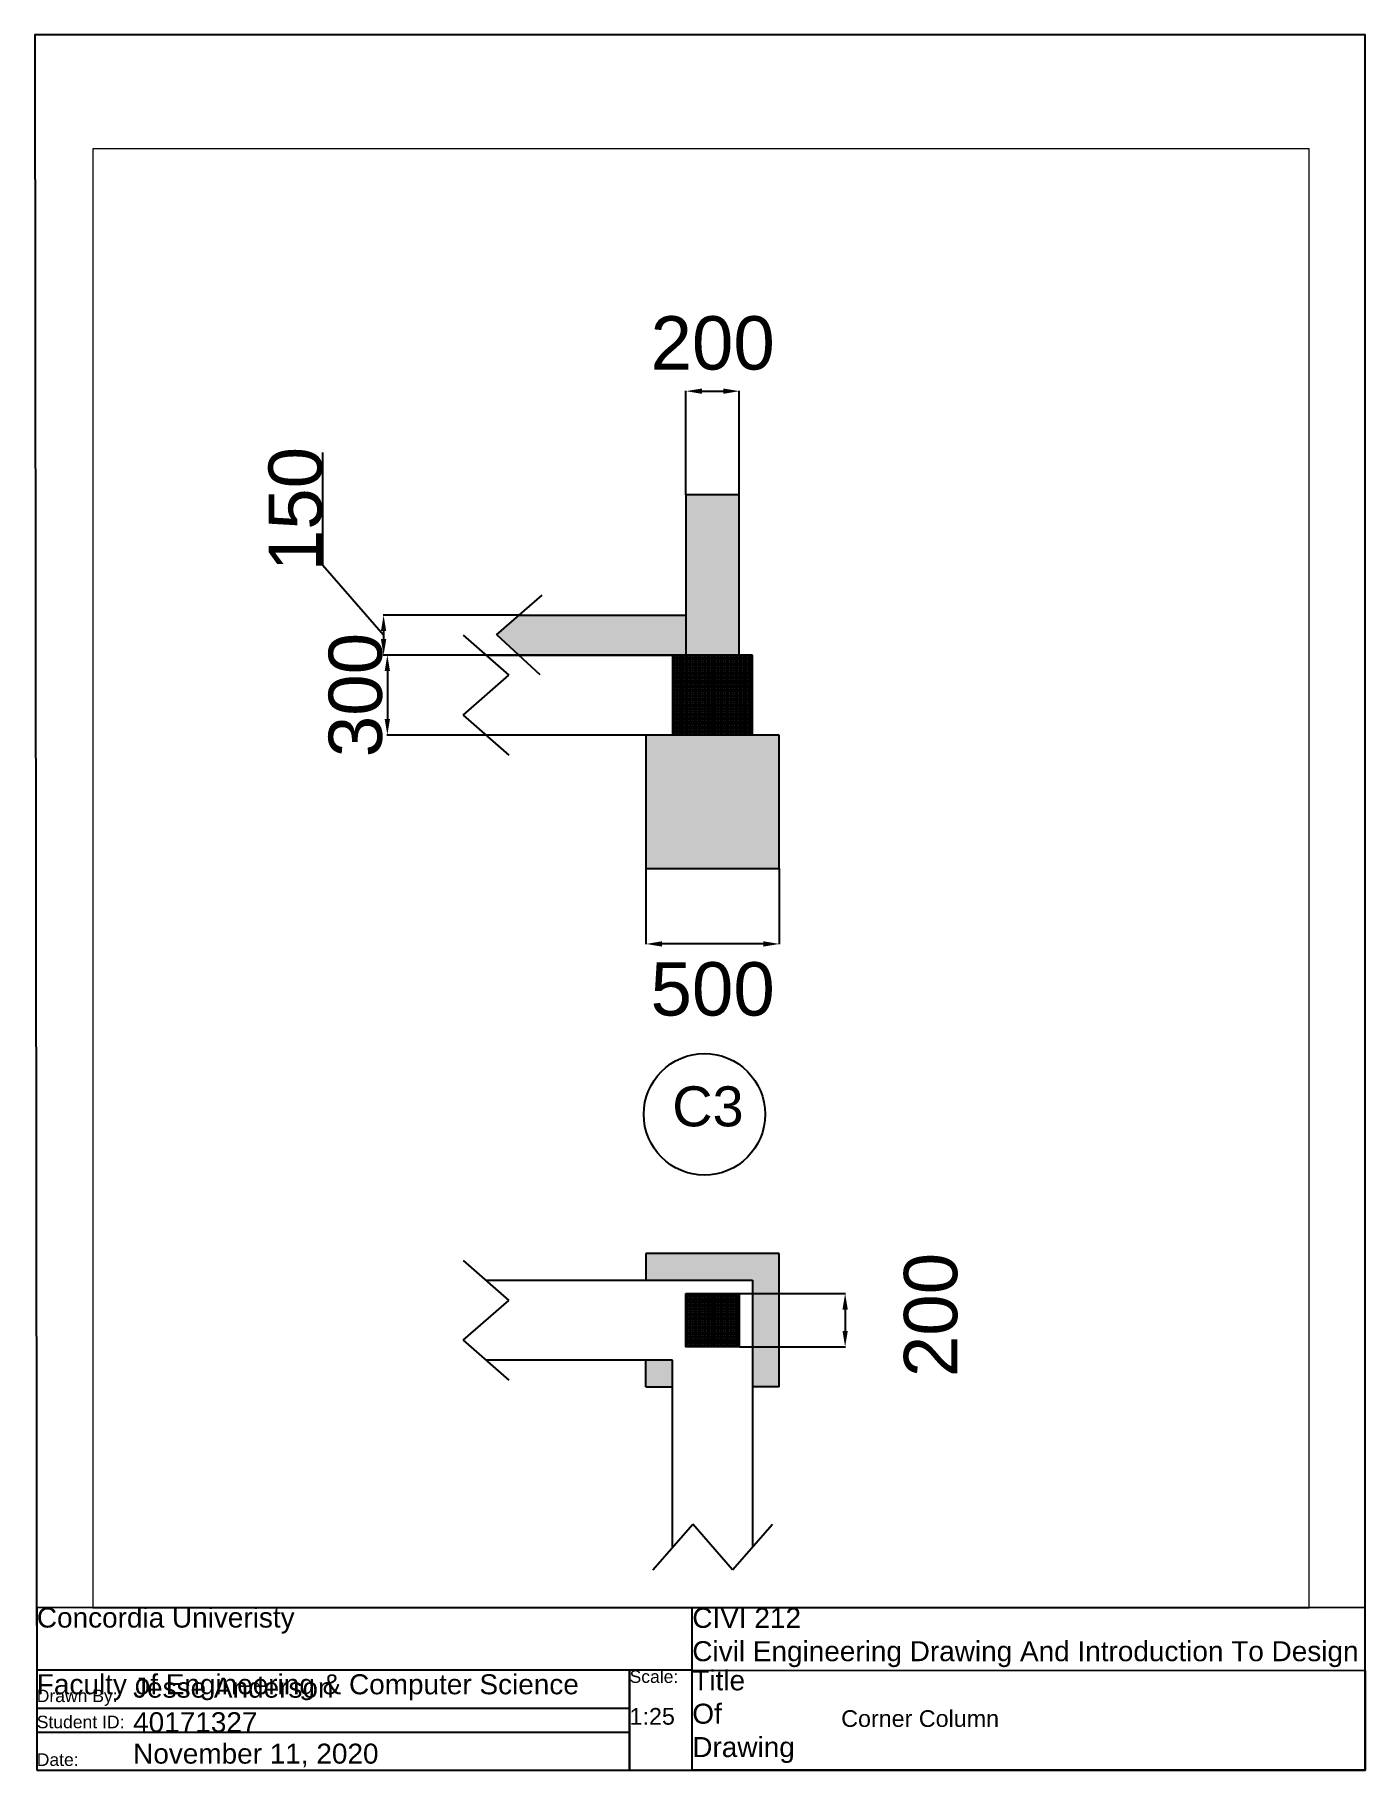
# Paper-space layout 'Corner Column 2' of a CAD drawing. Header units: millimetres. Extents: x 0 to 200, y 1 to 261.
# The model-space entities are those that its viewports show. They can reach past a viewport. Long polylines and large blocks are cut down to what shows.
import ezdxf

# ---------------------------------------------------------------- set-up
doc = ezdxf.new("R2010")
doc.units = ezdxf.units.MM
doc.layers.add('Centreline', color=7, linetype='Continuous', plot=False)
doc.styles.add('Annotative', font='arial.ttf')
doc.styles.get("Standard").update_dxf_attribs({"font": 'arial.ttf', "height": 100})
doc.dimstyles.new('Annotative', dxfattribs={"dimscale": 0, "dimtxt": 100, "dimasz": 60, "dimexe": 1.25, "dimexo": 0.625, "dimtad": 1, "dimtxsty": 'Standard', "dimcen": 2.5, "dimadec": 0, "dimazin": 0, "dimtfac": 1, "dimtmove": 0, "dimatfit": 3, "dimfxl": 1, "dimarcsym": 0})
pattern_1 = [(0, (-11775.9256, -9212.82), (0, 6.985), [5.08, -1.905]), (90, (-11775.9256, -9212.82), (-6.985, 4e-16), [5.08, -1.905])]

# ---------------------------------------------------------------- blocks, each defined once
blk = doc.blocks.new('*D92')
at = {"layer": 'Centreline', "color": 0, "lineweight": -2, "transparency": 16777216}
for p, q in [((54659.9, 4958.6), (54289.5, 4958.6)), ((54290.8, 4898.6), (54290.8, 4718.6)), ((54659.9, 4658.6), (54289.5, 4658.6))]:
    blk.add_line(p, q, dxfattribs=at)
at = {"layer": 'Centreline', "color": 0, "lineweight": -3, "transparency": 16777216}
for points in [[(54280.8, 4898.6), (54300.8, 4898.6), (54290.8, 4958.6)], [(54280.8, 4718.6), (54300.8, 4718.6), (54290.8, 4658.6)]]:
    blk.add_solid(points, dxfattribs=at)
at = {"layer": 'Defpoints', "color": 0, "lineweight": -3, "transparency": 16777216}
for p in [(54660.6, 4958.6), (54290.8, 4658.6), (54660.6, 4658.6)]:
    blk.add_point(p, dxfattribs=at)
at = {"layer": 'Centreline', "color": 0, "lineweight": -3, "transparency": 16777216, "insert": (54172, 4808.6), "char_height": 100, "attachment_point": 5, "rotation": 90}
blk.add_mtext('{\\H2x;300}', dxfattribs=at)
blk = doc.blocks.new('*D93')
at = {"layer": 'Centreline', "color": 0, "lineweight": -2, "transparency": 16777216}
for p, q in [((55260.6, 4158), (55260.6, 3874.3)), ((55760.6, 4158), (55760.6, 3874.3)), ((55700.6, 3875.6), (55320.6, 3875.6))]:
    blk.add_line(p, q, dxfattribs=at)
at = {"layer": 'Centreline', "color": 0, "lineweight": -3, "transparency": 16777216}
for points in [[(55320.6, 3885.6), (55320.6, 3865.6), (55260.6, 3875.6)], [(55700.6, 3885.6), (55700.6, 3865.6), (55760.6, 3875.6)]]:
    blk.add_solid(points, dxfattribs=at)
at = {"layer": 'Defpoints', "color": 0, "lineweight": -3, "transparency": 16777216}
for p in [(55260.6, 4158.6), (55760.6, 4158.6), (55260.6, 3875.6)]:
    blk.add_point(p, dxfattribs=at)
at = {"layer": 'Centreline', "color": 0, "lineweight": -3, "transparency": 16777216, "insert": (55510.6, 3705.8), "char_height": 100, "attachment_point": 5}
blk.add_mtext('{\\H2x;500}', dxfattribs=at)
blk = doc.blocks.new('*D95')
at = {"layer": 'Centreline', "color": 0, "lineweight": -2, "transparency": 16777216}
for p, q in [((55410.6, 5559.2), (55410.6, 5948.8)), ((55470.6, 5947.6), (55550.6, 5947.6)), ((55610.6, 5559.2), (55610.6, 5948.8))]:
    blk.add_line(p, q, dxfattribs=at)
at = {"layer": 'Centreline', "color": 0, "lineweight": -3, "transparency": 16777216}
for points in [[(55470.6, 5957.6), (55470.6, 5937.6), (55410.6, 5947.6)], [(55550.6, 5957.6), (55550.6, 5937.6), (55610.6, 5947.6)]]:
    blk.add_solid(points, dxfattribs=at)
at = {"layer": 'Defpoints', "color": 0, "lineweight": -3, "transparency": 16777216}
for p in [(55610.6, 5947.6), (55410.6, 5558.6), (55610.6, 5558.6)]:
    blk.add_point(p, dxfattribs=at)
at = {"layer": 'Centreline', "color": 0, "lineweight": -3, "transparency": 16777216, "insert": (55510.6, 6127.2), "char_height": 100, "attachment_point": 5}
blk.add_mtext('{\\H2x;200}', dxfattribs=at)
blk = doc.blocks.new('*D100')
at = {"layer": 'Centreline', "color": 0, "lineweight": -2, "transparency": 16777216}
for p, q in [((55611.2, 2565.2), (56008.7, 2565.2)), ((56007.4, 2505.2), (56007.4, 2425.2)), ((55611.2, 2365.2), (56008.7, 2365.2))]:
    blk.add_line(p, q, dxfattribs=at)
at = {"layer": 'Centreline', "color": 0, "lineweight": -3, "transparency": 16777216}
for points in [[(55997.4, 2505.2), (56017.4, 2505.2), (56007.4, 2565.2)], [(55997.4, 2425.2), (56017.4, 2425.2), (56007.4, 2365.2)]]:
    blk.add_solid(points, dxfattribs=at)
at = {"layer": 'Defpoints', "color": 0, "lineweight": -3, "transparency": 16777216}
for p in [(55610.6, 2565.2), (55610.6, 2365.2), (56007.4, 2365.2)]:
    blk.add_point(p, dxfattribs=at)
at = {"layer": 'Centreline', "color": 0, "lineweight": -3, "transparency": 16777216, "insert": (56329.1, 2484.7), "char_height": 100, "attachment_point": 5, "rotation": 90}
blk.add_mtext('{\\H2x;200}', dxfattribs=at)
blk = doc.blocks.new('*D124')
at = {"layer": 'Centreline', "color": 0, "lineweight": -2, "transparency": 16777216}
for p, q in [((54049.4, 5293.8), (54049.4, 5717.5)), ((54276.7, 5033.6), (54049.4, 5293.8)), ((54784.9, 5108.6), (54275.5, 5108.6)), ((54276.7, 5048.6), (54276.7, 5018.6)), ((54784.9, 4958.6), (54275.5, 4958.6))]:
    blk.add_line(p, q, dxfattribs=at)
at = {"layer": 'Centreline', "color": 0, "lineweight": -3, "transparency": 16777216}
for points in [[(54266.7, 5048.6), (54286.7, 5048.6), (54276.7, 5108.6)], [(54266.7, 5018.6), (54286.7, 5018.6), (54276.7, 4958.6)]]:
    blk.add_solid(points, dxfattribs=at)
at = {"layer": 'Defpoints', "color": 0, "lineweight": -3, "transparency": 16777216}
for p in [(54785.6, 5108.6), (54276.7, 4958.6), (54785.6, 4958.6)]:
    blk.add_point(p, dxfattribs=at)
at = {"layer": 'Centreline', "color": 0, "lineweight": -3, "transparency": 16777216, "insert": (53946.6, 5505.7), "char_height": 100, "attachment_point": 5, "rotation": 90}
blk.add_mtext('{\\H2x;150}', dxfattribs=at)

msp = doc.modelspace()

# ---------------------------------------------------------------- hatches: boundary and pattern name
at = {"layer": 'Centreline', "lineweight": -3, "true_color": 0x642165, "transparency": 33554559}
h = msp.add_hatch(dxfattribs=at)
h.set_pattern_fill('ANGLE', color=219)
h.set_pattern_definition(pattern_1)
h.paths.add_polyline_path([(55610.569, 5558.586), (55410.569, 5558.586), (55410.569, 4958.586), (55610.569, 4958.586)])
at = {"layer": 'Centreline', "lineweight": -3, "true_color": 0x136734, "transparency": 33554559}
h = msp.add_hatch(dxfattribs=at)
h.set_pattern_fill('ANGLE', color=116)
h.set_pattern_definition([(0, (-11775.9256, -8912.82), (0, 6.985), [5.08, -1.905]), (90, (-11775.9256, -8912.82), (-6.985, 4e-16), [5.08, -1.905])])
h.paths.add_polyline_path([(55410.569, 5108.586), (54785.569, 5108.586), (54700.905, 5034.619), (54783.823, 4958.586), (55410.569, 4958.586)])
at = {"layer": 'Centreline', "lineweight": -3, "true_color": 0xcd6928, "transparency": 33554559}
h = msp.add_hatch(dxfattribs=at)
h.set_pattern_fill('ANGLE', color=32)
h.set_pattern_definition(pattern_1)
h.paths.add_polyline_path([(55660.569, 4958.586), (55360.569, 4958.586), (55360.569, 4658.586), (55660.569, 4658.586)])
at = {"layer": 'Centreline', "lineweight": -3, "true_color": 0x991b1e, "transparency": 33554559}
h = msp.add_hatch(dxfattribs=at)
h.set_pattern_fill('ANGLE', color=244)
h.set_pattern_definition(pattern_1)
h.paths.add_polyline_path([(55760.569, 4658.586), (55260.569, 4658.586), (55260.569, 4158.586), (55760.569, 4158.586)])
h = msp.add_hatch(dxfattribs=at)
h.set_pattern_fill('ANGLE', color=244)
h.set_pattern_definition(pattern_1)
h.paths.add_polyline_path([(55760.569, 2715.17), (55260.569, 2715.17), (55260.569, 2615.17), (55660.569, 2615.17), (55660.569, 2215.17), (55760.569, 2215.17)])
h.paths.add_polyline_path([(55360.569, 2315.17), (55260.569, 2315.17), (55260.569, 2215.17), (55360.569, 2215.17)])
at = {"layer": 'Centreline', "lineweight": -3, "true_color": 0x642165, "transparency": 33554559}
h = msp.add_hatch(dxfattribs=at)
h.set_pattern_fill('ANGLE', color=219)
h.set_pattern_definition(pattern_1)
h.paths.add_polyline_path([(55610.569, 2565.17), (55410.569, 2565.17), (55410.569, 2365.17), (55610.569, 2365.17)])

# ---------------------------------------------------------------- linework, layer by layer
at = {"layer": 'Centreline', "lineweight": -3}
for p, q in [((54700.141, 5033.951), (54870.997, 5183.221)), ((54575.141, 5032.856), (54745.997, 4882.856)), ((54700.905, 5034.619), (54863.095, 4885.896)), ((54575.141, 4733.586), (54745.997, 4882.856)), ((54575.141, 4733.586), (54745.997, 4583.586)), ((54575.141, 2689.44), (54745.997, 2539.44)), ((54575.141, 2390.17), (54745.997, 2539.44)), ((54575.141, 2390.17), (54745.997, 2240.17)), ((55286.298, 1529.742), (55436.298, 1700.598)), ((55585.569, 1529.742), (55436.298, 1700.598)), ((55585.569, 1529.742), (55735.569, 1700.598))]:
    msp.add_line(p, q, dxfattribs=at)
at = {"layer": 'Centreline', "color": 116, "lineweight": -3, "true_color": 0x136734}
for p, q in [((54785.569, 5108.586), (55410.569, 5108.586)), ((55410.569, 4958.586), (54783.46, 4958.586))]:
    msp.add_line(p, q, dxfattribs=at)
at = {"layer": 'Centreline', "color": 32, "lineweight": -3, "true_color": 0xcd6928}
for p, q in [((54660.569, 4958.586), (55360.569, 4958.586)), ((55660.569, 4958.586), (55360.569, 4958.586)), ((55360.569, 4958.586), (55360.569, 4658.586)), ((55660.569, 4658.586), (55660.569, 4958.586)), ((55360.569, 4658.586), (54660.569, 4658.586)), ((54660.569, 2615.17), (55660.569, 2615.17)), ((55660.569, 2615.17), (55660.569, 1615.17)), ((55360.569, 2315.17), (54660.569, 2315.17)), ((55360.569, 1615.17), (55360.569, 2315.17))]:
    msp.add_line(p, q, dxfattribs=at)
at = {"layer": 'Centreline', "color": 244, "lineweight": -3, "true_color": 0x991b1e}
for p, q in [((55760.569, 2715.17), (55260.569, 2715.17)), ((55260.569, 2715.17), (55260.569, 2615.17)), ((55760.569, 2215.17), (55760.569, 2715.17)), ((55260.569, 2215.17), (55260.569, 2315.17)), ((55260.569, 2215.17), (55360.569, 2215.17)), ((55760.569, 2215.17), (55660.569, 2215.17))]:
    msp.add_line(p, q, dxfattribs=at)
at = {"layer": 'Centreline', "color": 219, "lineweight": -3, "true_color": 0x642165}
for points in [[(55410.569, 4958.586), (55610.569, 4958.586), (55610.569, 5558.586), (55410.569, 5558.586)], [(55410.569, 2565.17), (55610.569, 2565.17), (55610.569, 2365.17), (55410.569, 2365.17)]]:
    msp.add_lwpolyline(points, close=True, dxfattribs=at)
at = {"layer": 'Centreline', "color": 244, "lineweight": -3, "true_color": 0x991b1e}
msp.add_lwpolyline([(55760.569, 4658.586), (55260.569, 4658.586), (55260.569, 4158.586), (55760.569, 4158.586)], close=True, dxfattribs=at)
at = {"layer": 'Centreline', "lineweight": -3}
msp.add_circle((55479.767, 3236.995), 227.733, dxfattribs=at)

# ---------------------------------------------------------------- texts
at = {"layer": 'Centreline', "lineweight": -3, "insert": (55358.957, 3341.885), "char_height": 150, "width": 589.72869, "attachment_point": 1, "style": 'Annotative'}
msp.add_mtext('C3', dxfattribs=at)

# ---------------------------------------------------------------- dimensions: what is measured, and where the dimension line sits
at = {"layer": 'Centreline', "lineweight": -3}
dim = msp.add_linear_dim(base=(55610.569, 5947.597), p1=(55410.569, 5558.586), p2=(55610.569, 5558.586), text='{\\H2x;<>}', dimstyle='Annotative', override={"dimtmove": 2}, dxfattribs=at)
dim.commit()
dim.dimension.update_dxf_attribs({"geometry": '*D95', "text_midpoint": (55510.569, 6127.218), "dimtype": 160})
for base, p1, p2, angle, override, picture, middle in [((54276.741, 4958.586), (54785.569, 5108.586), (54785.569, 4958.586), 90, {"dimtmove": 1}, '*D124', (54049.351, 5294.463)), ((54290.794, 4658.586), (54660.569, 4958.586), (54660.569, 4658.586), 90, {"dimtmove": 2}, '*D92', (54172.006, 4808.586)), ((55260.569, 3875.55), (55760.569, 4158.586), (55260.569, 4158.586), 180, {"dimtmove": 2}, '*D93', (55510.569, 3705.79))]:
    dim = msp.add_linear_dim(base=base, p1=p1, p2=p2, angle=angle, text='{\\H2x;<>}', dimstyle='Annotative', override=override, dxfattribs=at)
    dim.commit()
    dim.dimension.update_dxf_attribs({"geometry": picture, "text_midpoint": middle, "dimtype": 160})
dim = msp.add_linear_dim(base=(56007.434, 2365.17), p1=(55610.569, 2565.17), p2=(55610.569, 2365.17), angle=90, text='{\\H2x;200}', dimstyle='Annotative', dxfattribs=at)
dim.commit()
dim.dimension.update_dxf_attribs({"geometry": '*D100', "text_midpoint": (56329.128, 2484.665), "dimtype": 160})

psp = doc.layouts.new('Corner Column 2')

# ---------------------------------------------------------------- linework, layer by layer
at = {"layer": 'Centreline', "lineweight": -3}
for p, q in [((98.82, 15.58), (98.82, 24.99)), ((89.41, 1.13), (89.41, 15.58))]:
    psp.add_line(p, q, dxfattribs=at)
for points in [[(0.52, 0.61), (199.73, 0.61), (199.76, 260.82), (0.19, 260.82)], [(0.51, 0.59), (199.73, 0.63), (199.73, 24.99), (0.51, 24.95)], [(0.49, 9.93), (89.41, 9.93), (89.41, 15.58), (0.49, 15.58)], [(98.82, 15.58), (89.41, 15.58), (89.41, 0.63), (98.82, 0.63)], [(199.73, 0.61), (98.82, 0.61), (98.82, 15.58), (199.73, 15.57)], [(0.49, 0.63), (89.41, 0.63), (89.41, 6.28), (0.49, 6.28)]]:
    psp.add_lwpolyline(points, close=True, dxfattribs=at)

# ---------------------------------------------------------------- texts
at = {"layer": 'Centreline', "lineweight": -3, "attachment_point": 1, "style": 'Annotative'}
for s, insert, char_height, width in [('Concordia Univeristy\\P\\PFaculty of Engineering & Computer Science', (0.51, 24.99), 3, 92.5244), ('CIVI 212\\PCivil Engineering Drawing And Introduction To Design', (98.82, 24.95), 3, 120.498), ('Scale:', (89.41, 15.58), 1.883, 9.4139), ('Title Of Drawing', (98.82, 15.58), 3, 11.7378), ('Jesse Anderson', (14.95, 14.48), 3, 43.9039), ('Drawn By:', (0.49, 12.7), 1.883, 14.4624), ('Student ID:', (0.49, 8.78), 1.8828, 14.4624), ('40171327 ', (14.95, 9.3), 3, 43.9039), ('1:25', (89.41, 9.93), 2.5, 9.4139), ('Corner Column', (121.15, 9.6), 2.5, 53.5836), ('Date:', (0.49, 3.13), 1.883, 14.4624), ('November 11, 2020', (14.95, 4.59), 3, 43.9039)]:
    psp.add_mtext(s, dxfattribs=dict(at, insert=insert, char_height=char_height, width=width))

# ---------------------------------------------------------------- viewports
at = {"layer": 'Centreline', "lineweight": -3}
psp.add_viewport(center=(100.12, 134.35), size=(182.45, 218.753), view_center_point=(55466.853, 4122.103), view_height=5468.8343, dxfattribs=at)

doc.saveas('drawing.dxf')
